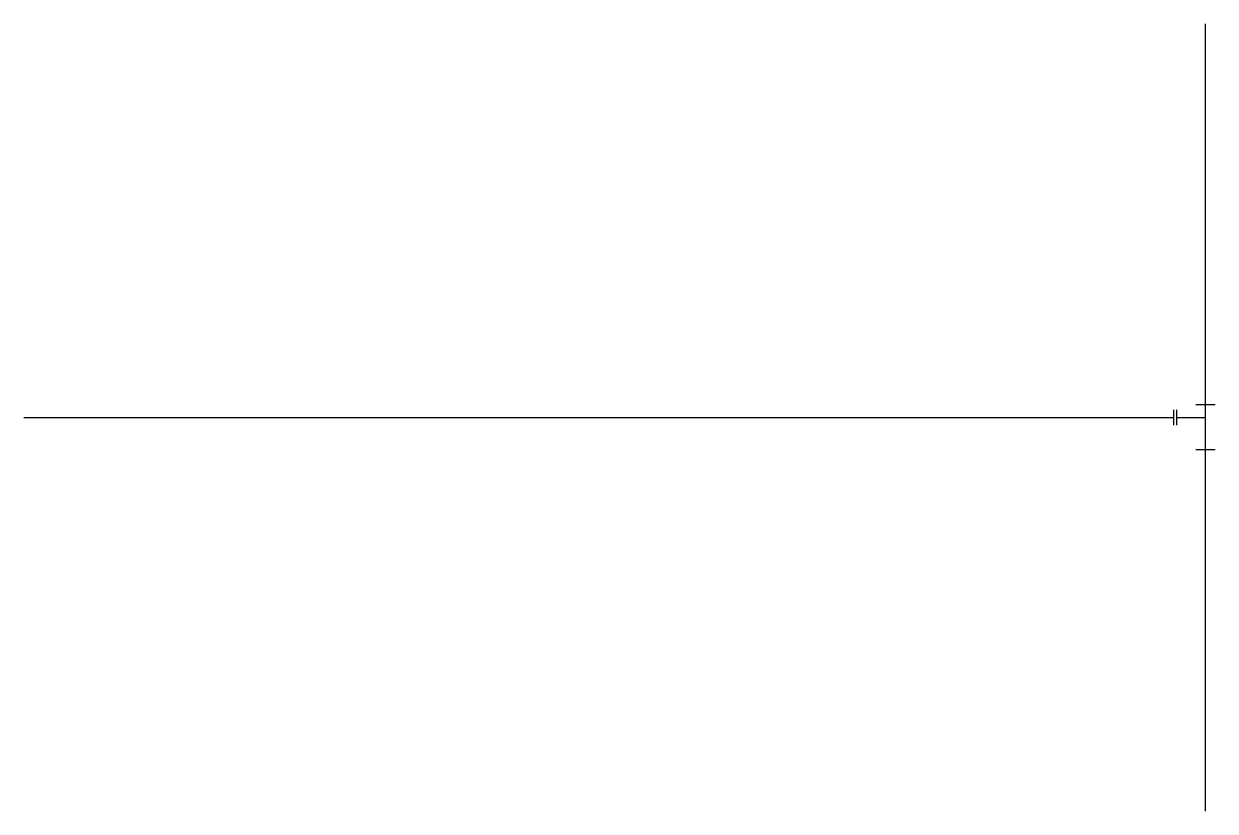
# Model space of a CAD drawing. Units: millimetres at full size, sheet at 1:100. Extents: x -15551 to 2966, y -9612 to 2633.
import ezdxf

# ---------------------------------------------------------------- set-up
doc = ezdxf.new("R2010")
doc.units = ezdxf.units.MM
doc.header["$LTSCALE"] = 100
doc.layers.add('0-0', color=7, linetype='Continuous')

msp = doc.modelspace()

# ---------------------------------------------------------------- linework, layer by layer
at = {"layer": '0-0'}
for p, q in [((2816.3, -9612.2), (2816.3, 2632.7)), ((2666.3, -3289.8), (2966.3, -3289.8)), ((-15551, -3489.8), (2316.3, -3489.8)), ((2316.3, -3369.8), (2316.3, -3609.8)), ((2366.3, -3369.8), (2366.3, -3609.8)), ((2366.3, -3489.8), (2816.3, -3489.8)), ((2666.3, -3989.8), (2966.3, -3989.8))]:
    msp.add_line(p, q, dxfattribs=at)

doc.saveas('drawing.dxf')
